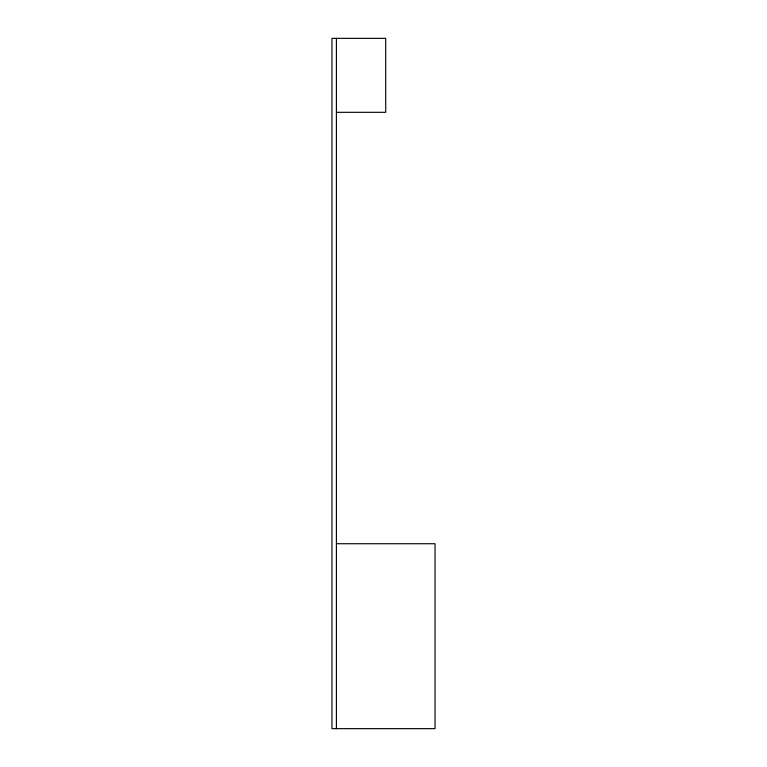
<?xml version="1.0" encoding="UTF-8"?>
<svg xmlns="http://www.w3.org/2000/svg" width="767" height="767" viewBox="0 0 767 767"><rect width="100%" height="100%" fill="white"/><g stroke="black" fill="none" stroke-linecap="round" stroke-linejoin="round"><path stroke-width="1.15" d="M336.406 112.318L385.715 112.318L385.715 38.35L331.967 38.35L331.967 728.65L435.033 728.65L435.033 543.726L336.406 543.726M336.406 38.35L336.406 728.65"/></g></svg>
